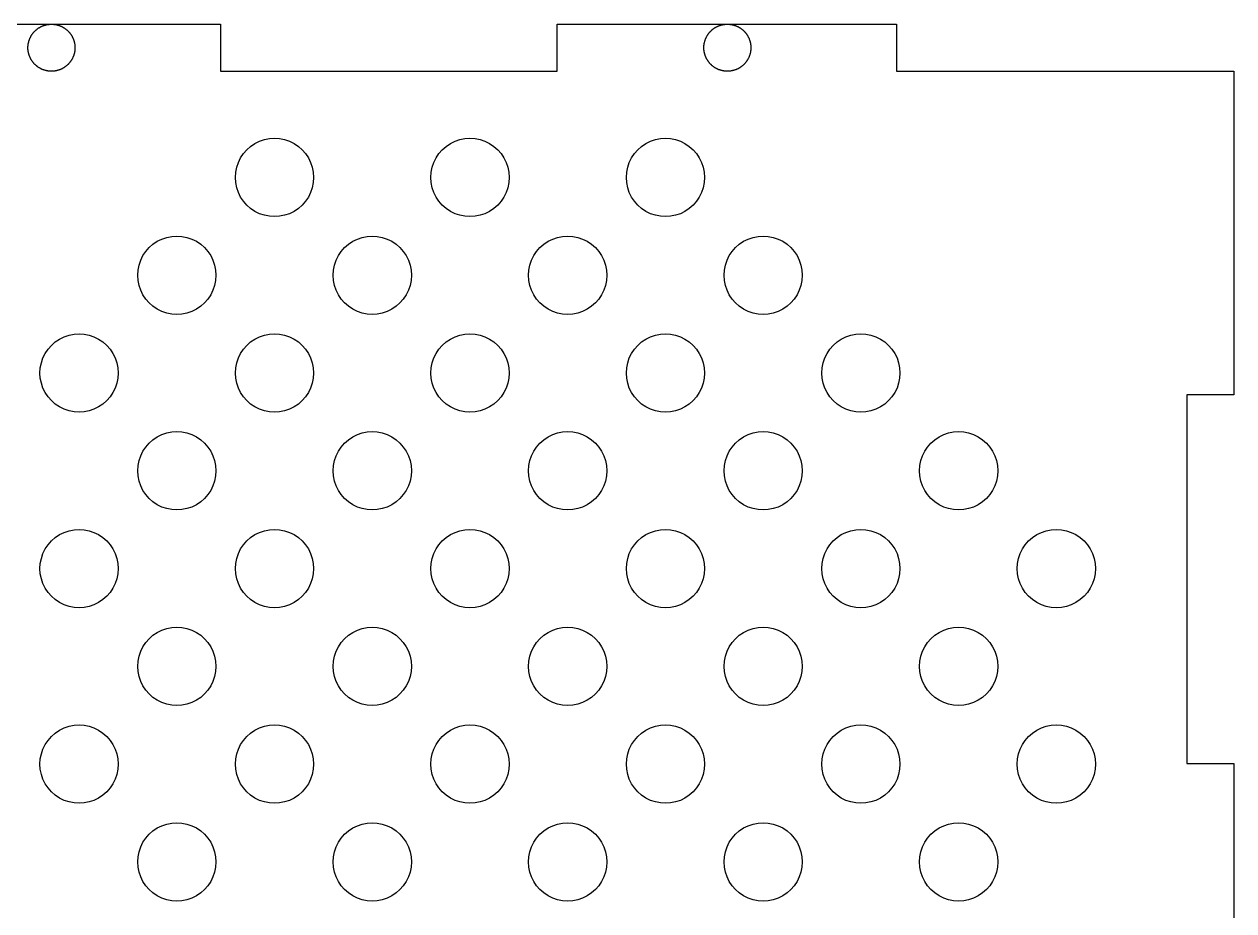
# Model space of a CAD drawing. Header units: millimetres. Extents: x 216 to 763, y 99 to 459.
# Drawn here: x 410.9 to 488.1, y 402 to 458.5 of the extents above; entities that cross this region are included whole.
import ezdxf

# ---------------------------------------------------------------- set-up
doc = ezdxf.new("R2010")
doc.units = ezdxf.units.MM
doc.layers.add('Your_Design', color=7, linetype='CONTINUOUS')

msp = doc.modelspace()

# ---------------------------------------------------------------- linework, layer by layer
at = {"layer": 'Your_Design', "color": 5}
for points in [[(401.808, 458.545), (423.455, 458.545), (423.455, 455.545), (444.951, 455.545), (444.951, 458.545), (466.598, 458.545), (466.598, 455.545), (488.132, 455.545), (488.132, 434.908), (485.132, 434.908), (485.132, 411.383), (488.132, 411.383), (488.132, 387.708), (485.132, 387.708), (485.132, 364.183), (488.132, 364.183), (488.132, 343.545), (466.598, 343.545), (466.598, 340.545), (444.951, 340.545), (444.951, 343.545), (423.455, 343.545), (423.455, 340.545), (401.808, 340.545)], [(414.169, 457.045), (414.169, 457.045), (414.169, 457.019), (414.169, 456.993), (414.169, 456.967), (414.169, 456.941), (414.165, 456.915), (414.162, 456.889), (414.158, 456.863), (414.155, 456.837), (414.151, 456.811), (414.147, 456.785), (414.142, 456.759), (414.136, 456.734), (414.131, 456.708), (414.125, 456.683), (414.118, 456.657), (414.111, 456.632), (414.104, 456.607), (414.096, 456.582), (414.087, 456.557), (414.079, 456.532), (414.069, 456.508), (414.06, 456.484), (414.05, 456.459), (414.039, 456.435), (414.028, 456.412), (414.017, 456.388), (414.006, 456.364), (413.994, 456.341), (413.981, 456.318), (413.968, 456.295), (413.955, 456.273), (413.941, 456.251), (413.927, 456.229), (413.912, 456.207), (413.898, 456.185), (413.882, 456.164), (413.867, 456.143), (413.851, 456.122), (413.835, 456.101), (413.818, 456.081), (413.801, 456.061), (413.784, 456.042), (413.766, 456.022), (413.748, 456.003), (413.73, 455.985), (413.711, 455.966), (413.692, 455.948), (413.673, 455.931), (413.653, 455.913), (413.633, 455.896), (413.613, 455.88), (413.593, 455.863), (413.572, 455.848), (413.551, 455.832), (413.53, 455.817), (413.508, 455.802), (413.486, 455.787), (413.464, 455.773), (413.442, 455.76), (413.419, 455.746), (413.396, 455.734), (413.373, 455.721), (413.35, 455.709), (413.327, 455.697), (413.303, 455.686), (413.279, 455.675), (413.255, 455.665), (413.231, 455.655), (413.207, 455.645), (413.182, 455.636), (413.157, 455.627), (413.133, 455.619), (413.108, 455.611), (413.083, 455.604), (413.057, 455.597), (413.032, 455.59), (413.006, 455.584), (412.981, 455.578), (412.955, 455.573), (412.93, 455.568), (412.904, 455.564), (412.878, 455.56), (412.852, 455.557), (412.826, 455.554), (412.8, 455.551), (412.774, 455.549), (412.748, 455.548), (412.721, 455.546), (412.695, 455.546), (412.669, 455.545), (412.643, 455.546), (412.617, 455.546), (412.591, 455.548), (412.565, 455.549), (412.539, 455.551), (412.513, 455.554), (412.486, 455.557), (412.46, 455.56), (412.435, 455.564), (412.409, 455.568), (412.383, 455.573), (412.357, 455.578), (412.332, 455.584), (412.307, 455.59), (412.281, 455.597), (412.256, 455.604), (412.231, 455.611), (412.206, 455.619), (412.181, 455.627), (412.156, 455.636), (412.132, 455.645), (412.107, 455.655), (412.083, 455.665), (412.059, 455.675), (412.035, 455.686), (412.012, 455.697), (411.988, 455.709), (411.965, 455.721), (411.942, 455.734), (411.919, 455.746), (411.897, 455.76), (411.874, 455.773), (411.852, 455.787), (411.83, 455.802), (411.809, 455.817), (411.788, 455.832), (411.766, 455.848), (411.746, 455.863), (411.725, 455.88), (411.705, 455.896), (411.685, 455.913), (411.666, 455.931), (411.646, 455.948), (411.627, 455.966), (411.608, 455.985), (411.59, 456.003), (411.572, 456.022), (411.554, 456.042), (411.537, 456.061), (411.52, 456.081), (411.504, 456.101), (411.487, 456.122), (411.472, 456.143), (411.456, 456.164), (411.441, 456.185), (411.426, 456.207), (411.412, 456.229), (411.397, 456.251), (411.384, 456.273), (411.37, 456.295), (411.357, 456.318), (411.345, 456.341), (411.333, 456.364), (411.321, 456.388), (411.31, 456.412), (411.299, 456.435), (411.288, 456.459), (411.279, 456.484), (411.269, 456.508), (411.26, 456.532), (411.251, 456.557), (411.243, 456.582), (411.235, 456.607), (411.227, 456.632), (411.22, 456.657), (411.214, 456.683), (411.208, 456.708), (411.202, 456.734), (411.197, 456.759), (411.192, 456.785), (411.188, 456.811), (411.184, 456.837), (411.181, 456.863), (411.177, 456.889), (411.173, 456.915), (411.17, 456.941), (411.166, 456.967), (411.166, 456.993), (411.166, 457.019), (411.166, 457.045), (411.166, 457.072), (411.166, 457.098), (411.166, 457.124), (411.17, 457.15), (411.173, 457.176), (411.177, 457.202), (411.181, 457.228), (411.184, 457.254), (411.188, 457.28), (411.192, 457.306), (411.197, 457.332), (411.202, 457.357), (411.208, 457.383), (411.214, 457.408), (411.22, 457.434), (411.227, 457.459), (411.235, 457.484), (411.243, 457.509), (411.251, 457.534), (411.26, 457.559), (411.269, 457.583), (411.279, 457.607), (411.288, 457.632), (411.299, 457.656), (411.31, 457.679), (411.321, 457.703), (411.333, 457.726), (411.345, 457.75), (411.357, 457.773), (411.37, 457.795), (411.384, 457.818), (411.397, 457.84), (411.412, 457.862), (411.426, 457.884), (411.441, 457.906), (411.456, 457.927), (411.472, 457.948), (411.487, 457.969), (411.504, 457.989), (411.52, 458.01), (411.537, 458.03), (411.554, 458.049), (411.572, 458.068), (411.59, 458.087), (411.608, 458.106), (411.627, 458.125), (411.646, 458.143), (411.666, 458.16), (411.685, 458.178), (411.705, 458.195), (411.725, 458.211), (411.746, 458.228), (411.766, 458.243), (411.788, 458.259), (411.809, 458.274), (411.83, 458.289), (411.852, 458.304), (411.874, 458.318), (411.897, 458.331), (411.919, 458.345), (411.942, 458.357), (411.965, 458.37), (411.988, 458.382), (412.012, 458.394), (412.035, 458.405), (412.059, 458.416), (412.083, 458.426), (412.107, 458.436), (412.132, 458.446), (412.156, 458.455), (412.181, 458.464), (412.206, 458.472), (412.231, 458.48), (412.256, 458.487), (412.281, 458.494), (412.307, 458.501), (412.332, 458.507), (412.357, 458.513), (412.383, 458.518), (412.409, 458.523), (412.435, 458.527), (412.46, 458.531), (412.486, 458.534), (412.513, 458.537), (412.539, 458.54), (412.565, 458.542), (412.591, 458.543), (412.617, 458.545), (412.643, 458.545), (412.669, 458.545), (412.695, 458.545), (412.721, 458.545), (412.748, 458.543), (412.774, 458.542), (412.8, 458.54), (412.826, 458.537), (412.852, 458.534), (412.878, 458.531), (412.904, 458.527), (412.93, 458.523), (412.955, 458.518), (412.981, 458.513), (413.006, 458.507), (413.032, 458.501), (413.057, 458.494), (413.083, 458.487), (413.108, 458.48), (413.133, 458.472), (413.157, 458.464), (413.182, 458.455), (413.207, 458.446), (413.231, 458.436), (413.255, 458.426), (413.279, 458.416), (413.303, 458.405), (413.327, 458.394), (413.35, 458.382), (413.373, 458.37), (413.396, 458.357), (413.419, 458.345), (413.442, 458.331), (413.464, 458.318), (413.486, 458.304), (413.508, 458.289), (413.53, 458.274), (413.551, 458.259), (413.572, 458.243), (413.593, 458.228), (413.613, 458.211), (413.633, 458.195), (413.653, 458.178), (413.673, 458.16), (413.692, 458.143), (413.711, 458.125), (413.73, 458.106), (413.748, 458.087), (413.766, 458.068), (413.784, 458.049), (413.801, 458.03), (413.818, 458.01), (413.835, 457.989), (413.851, 457.969), (413.867, 457.948), (413.882, 457.927), (413.898, 457.906), (413.912, 457.884), (413.927, 457.862), (413.941, 457.84), (413.955, 457.818), (413.968, 457.795), (413.981, 457.773), (413.994, 457.75), (414.006, 457.726), (414.017, 457.703), (414.028, 457.679), (414.039, 457.656), (414.05, 457.632), (414.06, 457.607), (414.069, 457.583), (414.079, 457.559), (414.087, 457.534), (414.096, 457.509), (414.104, 457.484), (414.111, 457.459), (414.118, 457.434), (414.125, 457.408), (414.131, 457.383), (414.136, 457.357), (414.142, 457.332), (414.147, 457.306), (414.151, 457.28), (414.155, 457.254), (414.158, 457.228), (414.162, 457.202), (414.165, 457.176), (414.169, 457.15), (414.169, 457.124), (414.169, 457.098), (414.169, 457.072), (414.169, 457.045)], [(457.312, 457.045), (457.312, 457.045), (457.312, 457.019), (457.312, 456.993), (457.312, 456.967), (457.308, 456.941), (457.305, 456.915), (457.301, 456.889), (457.298, 456.863), (457.294, 456.837), (457.29, 456.811), (457.286, 456.785), (457.281, 456.759), (457.276, 456.734), (457.27, 456.708), (457.264, 456.683), (457.258, 456.657), (457.251, 456.632), (457.243, 456.607), (457.236, 456.582), (457.227, 456.557), (457.218, 456.532), (457.209, 456.508), (457.2, 456.484), (457.19, 456.459), (457.179, 456.435), (457.168, 456.412), (457.157, 456.388), (457.145, 456.364), (457.133, 456.341), (457.121, 456.318), (457.108, 456.295), (457.094, 456.273), (457.081, 456.251), (457.067, 456.229), (457.052, 456.207), (457.037, 456.185), (457.022, 456.164), (457.007, 456.143), (456.991, 456.122), (456.974, 456.101), (456.958, 456.081), (456.941, 456.061), (456.924, 456.042), (456.906, 456.022), (456.888, 456.003), (456.87, 455.985), (456.851, 455.966), (456.832, 455.948), (456.813, 455.931), (456.793, 455.913), (456.773, 455.896), (456.753, 455.88), (456.732, 455.863), (456.712, 455.848), (456.691, 455.832), (456.669, 455.817), (456.648, 455.802), (456.626, 455.787), (456.604, 455.773), (456.581, 455.76), (456.559, 455.746), (456.536, 455.734), (456.513, 455.721), (456.49, 455.709), (456.466, 455.697), (456.443, 455.686), (456.419, 455.675), (456.395, 455.665), (456.371, 455.655), (456.347, 455.645), (456.322, 455.636), (456.297, 455.627), (456.272, 455.619), (456.247, 455.611), (456.222, 455.604), (456.197, 455.597), (456.172, 455.59), (456.146, 455.584), (456.121, 455.578), (456.095, 455.573), (456.069, 455.568), (456.044, 455.564), (456.018, 455.56), (455.992, 455.557), (455.966, 455.554), (455.939, 455.551), (455.913, 455.549), (455.887, 455.548), (455.861, 455.546), (455.835, 455.546), (455.809, 455.545), (455.783, 455.546), (455.757, 455.546), (455.731, 455.548), (455.704, 455.549), (455.678, 455.551), (455.652, 455.554), (455.626, 455.557), (455.6, 455.56), (455.574, 455.564), (455.549, 455.568), (455.523, 455.573), (455.497, 455.578), (455.472, 455.584), (455.446, 455.59), (455.421, 455.597), (455.395, 455.604), (455.37, 455.611), (455.345, 455.619), (455.321, 455.627), (455.296, 455.636), (455.272, 455.645), (455.247, 455.655), (455.223, 455.665), (455.199, 455.675), (455.175, 455.686), (455.151, 455.697), (455.128, 455.709), (455.105, 455.721), (455.082, 455.734), (455.059, 455.746), (455.036, 455.76), (455.014, 455.773), (454.992, 455.787), (454.97, 455.802), (454.948, 455.817), (454.927, 455.832), (454.906, 455.848), (454.885, 455.863), (454.865, 455.88), (454.845, 455.896), (454.825, 455.913), (454.805, 455.931), (454.786, 455.948), (454.767, 455.966), (454.748, 455.985), (454.73, 456.003), (454.712, 456.022), (454.694, 456.042), (454.677, 456.061), (454.66, 456.081), (454.643, 456.101), (454.627, 456.122), (454.611, 456.143), (454.596, 456.164), (454.581, 456.185), (454.566, 456.207), (454.551, 456.229), (454.537, 456.251), (454.523, 456.273), (454.51, 456.295), (454.497, 456.318), (454.485, 456.341), (454.473, 456.364), (454.461, 456.388), (454.45, 456.412), (454.439, 456.435), (454.428, 456.459), (454.418, 456.484), (454.409, 456.508), (454.4, 456.532), (454.391, 456.557), (454.382, 456.582), (454.375, 456.607), (454.367, 456.632), (454.36, 456.657), (454.353, 456.683), (454.347, 456.708), (454.342, 456.734), (454.336, 456.759), (454.331, 456.785), (454.327, 456.811), (454.323, 456.837), (454.32, 456.863), (454.316, 456.889), (454.313, 456.915), (454.309, 456.941), (454.306, 456.967), (454.306, 456.993), (454.306, 457.019), (454.305, 457.045), (454.306, 457.072), (454.306, 457.098), (454.306, 457.124), (454.309, 457.15), (454.313, 457.176), (454.316, 457.202), (454.32, 457.228), (454.323, 457.254), (454.327, 457.28), (454.331, 457.306), (454.336, 457.332), (454.342, 457.357), (454.347, 457.383), (454.353, 457.408), (454.36, 457.434), (454.367, 457.459), (454.375, 457.484), (454.382, 457.509), (454.391, 457.534), (454.4, 457.559), (454.409, 457.583), (454.418, 457.607), (454.428, 457.632), (454.439, 457.656), (454.45, 457.679), (454.461, 457.703), (454.473, 457.726), (454.485, 457.75), (454.497, 457.773), (454.51, 457.795), (454.523, 457.818), (454.537, 457.84), (454.551, 457.862), (454.566, 457.884), (454.581, 457.906), (454.596, 457.927), (454.611, 457.948), (454.627, 457.969), (454.643, 457.989), (454.66, 458.01), (454.677, 458.03), (454.694, 458.049), (454.712, 458.068), (454.73, 458.087), (454.748, 458.106), (454.767, 458.125), (454.786, 458.143), (454.805, 458.16), (454.825, 458.178), (454.845, 458.195), (454.865, 458.211), (454.885, 458.228), (454.906, 458.243), (454.927, 458.259), (454.948, 458.274), (454.97, 458.289), (454.992, 458.304), (455.014, 458.318), (455.036, 458.331), (455.059, 458.345), (455.082, 458.357), (455.105, 458.37), (455.128, 458.382), (455.151, 458.394), (455.175, 458.405), (455.199, 458.416), (455.223, 458.426), (455.247, 458.436), (455.272, 458.446), (455.296, 458.455), (455.321, 458.464), (455.345, 458.472), (455.37, 458.48), (455.395, 458.487), (455.421, 458.494), (455.446, 458.501), (455.472, 458.507), (455.497, 458.513), (455.523, 458.518), (455.549, 458.523), (455.574, 458.527), (455.6, 458.531), (455.626, 458.534), (455.652, 458.537), (455.678, 458.54), (455.704, 458.542), (455.731, 458.543), (455.757, 458.545), (455.783, 458.545), (455.809, 458.545), (455.835, 458.545), (455.861, 458.545), (455.887, 458.543), (455.913, 458.542), (455.939, 458.54), (455.966, 458.537), (455.992, 458.534), (456.018, 458.531), (456.044, 458.527), (456.069, 458.523), (456.095, 458.518), (456.121, 458.513), (456.146, 458.507), (456.172, 458.501), (456.197, 458.494), (456.222, 458.487), (456.247, 458.48), (456.272, 458.472), (456.297, 458.464), (456.322, 458.455), (456.347, 458.446), (456.371, 458.436), (456.395, 458.426), (456.419, 458.416), (456.443, 458.405), (456.466, 458.394), (456.49, 458.382), (456.513, 458.37), (456.536, 458.357), (456.559, 458.345), (456.581, 458.331), (456.604, 458.318), (456.626, 458.304), (456.648, 458.289), (456.669, 458.274), (456.691, 458.259), (456.712, 458.243), (456.732, 458.228), (456.753, 458.211), (456.773, 458.195), (456.793, 458.178), (456.813, 458.16), (456.832, 458.143), (456.851, 458.125), (456.87, 458.106), (456.888, 458.087), (456.906, 458.068), (456.924, 458.049), (456.941, 458.03), (456.958, 458.01), (456.974, 457.989), (456.991, 457.969), (457.007, 457.948), (457.022, 457.927), (457.037, 457.906), (457.052, 457.884), (457.067, 457.862), (457.081, 457.84), (457.094, 457.818), (457.108, 457.795), (457.121, 457.773), (457.133, 457.75), (457.145, 457.726), (457.157, 457.703), (457.168, 457.679), (457.179, 457.656), (457.19, 457.632), (457.2, 457.607), (457.209, 457.583), (457.218, 457.559), (457.227, 457.534), (457.236, 457.509), (457.243, 457.484), (457.251, 457.459), (457.258, 457.434), (457.264, 457.408), (457.27, 457.383), (457.276, 457.357), (457.281, 457.332), (457.286, 457.306), (457.29, 457.28), (457.294, 457.254), (457.298, 457.228), (457.301, 457.202), (457.305, 457.176), (457.308, 457.15), (457.312, 457.124), (457.312, 457.098), (457.312, 457.072), (457.312, 457.045)], [(429.401, 448.769), (429.401, 448.769)], [(441.876, 448.769), (441.876, 448.769)], [(454.351, 448.769), (454.351, 448.769)], [(423.164, 442.532), (423.164, 442.532)], [(435.639, 442.532), (435.639, 442.532)], [(448.113, 442.532), (448.113, 442.532)], [(460.588, 442.532), (460.588, 442.532)], [(416.927, 436.295), (416.927, 436.295)], [(429.401, 436.295), (429.401, 436.295)], [(441.876, 436.295), (441.876, 436.295)], [(454.351, 436.295), (454.351, 436.295)], [(466.825, 436.295), (466.825, 436.295)], [(423.164, 430.057), (423.164, 430.057)], [(435.639, 430.057), (435.639, 430.057)], [(448.113, 430.057), (448.113, 430.057)], [(460.588, 430.057), (460.588, 430.057)], [(473.063, 430.057), (473.063, 430.057)], [(416.927, 423.82), (416.927, 423.82)], [(429.401, 423.82), (429.401, 423.82)], [(441.876, 423.82), (441.876, 423.82)], [(454.351, 423.82), (454.351, 423.82)], [(466.825, 423.82), (466.825, 423.82)], [(479.3, 423.82), (479.3, 423.82)], [(423.164, 417.583), (423.164, 417.583)], [(435.639, 417.583), (435.639, 417.583)], [(448.113, 417.583), (448.113, 417.583)], [(460.588, 417.583), (460.588, 417.583)], [(473.063, 417.583), (473.063, 417.583)], [(416.927, 411.345), (416.927, 411.345)], [(429.401, 411.345), (429.401, 411.345)], [(441.876, 411.345), (441.876, 411.345)], [(454.351, 411.345), (454.351, 411.345)], [(466.825, 411.345), (466.825, 411.345)], [(479.3, 411.345), (479.3, 411.345)], [(423.164, 405.108), (423.164, 405.108)], [(435.639, 405.108), (435.639, 405.108)], [(448.113, 405.108), (448.113, 405.108)], [(460.588, 405.108), (460.588, 405.108)], [(473.063, 405.108), (473.063, 405.108)]]:
    msp.add_lwpolyline(points, dxfattribs=at)
for points in [[(424.412, 448.769), (424.41, 449.661), (424.886, 450.486), (425.658, 450.933)], [(425.658, 450.933), (426.43, 451.379), (427.382, 451.379), (428.155, 450.933)], [(428.155, 450.933), (428.927, 450.486), (429.403, 449.661), (429.401, 448.769)], [(436.886, 448.769), (436.885, 449.661), (437.36, 450.486), (438.133, 450.933)], [(438.133, 450.933), (438.905, 451.379), (439.857, 451.379), (440.63, 450.933)], [(440.63, 450.933), (441.402, 450.486), (441.877, 449.661), (441.876, 448.769)], [(449.361, 448.769), (449.36, 449.661), (449.835, 450.486), (450.607, 450.933)], [(450.607, 450.933), (451.38, 451.379), (452.332, 451.379), (453.104, 450.933)], [(453.104, 450.933), (453.877, 450.486), (454.352, 449.661), (454.351, 448.769)], [(425.658, 446.606), (424.886, 447.052), (424.41, 447.877), (424.412, 448.769)], [(429.401, 448.769), (429.403, 447.877), (428.927, 447.052), (428.155, 446.606)], [(438.133, 446.606), (437.36, 447.052), (436.885, 447.877), (436.886, 448.769)], [(441.876, 448.769), (441.877, 447.877), (441.402, 447.052), (440.63, 446.606)], [(450.607, 446.606), (449.835, 447.052), (449.36, 447.877), (449.361, 448.769)], [(454.351, 448.769), (454.352, 447.877), (453.877, 447.052), (453.104, 446.606)], [(428.155, 446.606), (427.382, 446.159), (426.43, 446.159), (425.658, 446.606)], [(440.63, 446.606), (439.857, 446.159), (438.905, 446.159), (438.133, 446.606)], [(453.104, 446.606), (452.332, 446.159), (451.38, 446.159), (450.607, 446.606)], [(418.174, 442.532), (418.173, 443.424), (418.648, 444.249), (419.421, 444.695)], [(419.421, 444.695), (420.193, 445.142), (421.145, 445.142), (421.918, 444.695)], [(421.918, 444.695), (422.69, 444.249), (423.165, 443.424), (423.164, 442.532)], [(430.649, 442.532), (430.648, 443.424), (431.123, 444.249), (431.895, 444.695)], [(431.895, 444.695), (432.668, 445.142), (433.62, 445.142), (434.392, 444.695)], [(434.392, 444.695), (435.165, 444.249), (435.64, 443.424), (435.639, 442.532)], [(443.124, 442.532), (443.122, 443.424), (443.598, 444.249), (444.37, 444.695)], [(444.37, 444.695), (445.142, 445.142), (446.094, 445.142), (446.867, 444.695)], [(446.867, 444.695), (447.639, 444.249), (448.115, 443.424), (448.113, 442.532)], [(455.598, 442.532), (455.597, 443.424), (456.072, 444.249), (456.845, 444.695)], [(456.845, 444.695), (457.617, 445.142), (458.569, 445.142), (459.342, 444.695)], [(459.342, 444.695), (460.114, 444.249), (460.589, 443.424), (460.588, 442.532)], [(419.421, 440.368), (418.648, 440.815), (418.173, 441.64), (418.174, 442.532)], [(423.164, 442.532), (423.165, 441.64), (422.69, 440.815), (421.918, 440.368)], [(431.895, 440.368), (431.123, 440.815), (430.648, 441.64), (430.649, 442.532)], [(435.639, 442.532), (435.64, 441.64), (435.165, 440.815), (434.392, 440.368)], [(444.37, 440.368), (443.598, 440.815), (443.122, 441.64), (443.124, 442.532)], [(448.113, 442.532), (448.115, 441.64), (447.639, 440.815), (446.867, 440.368)], [(456.845, 440.368), (456.072, 440.815), (455.597, 441.64), (455.598, 442.532)], [(460.588, 442.532), (460.589, 441.64), (460.114, 440.815), (459.342, 440.368)], [(421.918, 440.368), (421.145, 439.922), (420.193, 439.922), (419.421, 440.368)], [(434.392, 440.368), (433.62, 439.922), (432.668, 439.922), (431.895, 440.368)], [(446.867, 440.368), (446.094, 439.922), (445.142, 439.922), (444.37, 440.368)], [(459.342, 440.368), (458.569, 439.922), (457.617, 439.922), (456.845, 440.368)], [(413.183, 438.458), (413.956, 438.905), (414.908, 438.905), (415.68, 438.458)], [(425.658, 438.458), (426.43, 438.905), (427.382, 438.905), (428.155, 438.458)], [(438.133, 438.458), (438.905, 438.905), (439.857, 438.905), (440.63, 438.458)], [(450.607, 438.458), (451.38, 438.905), (452.332, 438.905), (453.104, 438.458)], [(463.082, 438.458), (463.854, 438.905), (464.806, 438.905), (465.579, 438.458)], [(411.937, 436.295), (411.936, 437.187), (412.411, 438.012), (413.183, 438.458)], [(415.68, 438.458), (416.453, 438.012), (416.928, 437.187), (416.927, 436.295)], [(424.412, 436.295), (424.41, 437.187), (424.886, 438.012), (425.658, 438.458)], [(428.155, 438.458), (428.927, 438.012), (429.403, 437.187), (429.401, 436.295)], [(436.886, 436.295), (436.885, 437.187), (437.36, 438.012), (438.133, 438.458)], [(440.63, 438.458), (441.402, 438.012), (441.877, 437.187), (441.876, 436.295)], [(449.361, 436.295), (449.36, 437.187), (449.835, 438.012), (450.607, 438.458)], [(453.104, 438.458), (453.877, 438.012), (454.352, 437.187), (454.351, 436.295)], [(461.835, 436.295), (461.834, 437.187), (462.31, 438.012), (463.082, 438.458)], [(465.579, 438.458), (466.351, 438.012), (466.827, 437.187), (466.825, 436.295)], [(413.183, 434.131), (412.411, 434.577), (411.936, 435.402), (411.937, 436.295)], [(416.927, 436.295), (416.928, 435.402), (416.453, 434.577), (415.68, 434.131)], [(425.658, 434.131), (424.886, 434.577), (424.41, 435.402), (424.412, 436.295)], [(429.401, 436.295), (429.403, 435.402), (428.927, 434.577), (428.155, 434.131)], [(438.133, 434.131), (437.36, 434.577), (436.885, 435.402), (436.886, 436.295)], [(441.876, 436.295), (441.877, 435.402), (441.402, 434.577), (440.63, 434.131)], [(450.607, 434.131), (449.835, 434.577), (449.36, 435.402), (449.361, 436.295)], [(454.351, 436.295), (454.352, 435.402), (453.877, 434.577), (453.104, 434.131)], [(463.082, 434.131), (462.31, 434.577), (461.834, 435.402), (461.835, 436.295)], [(466.825, 436.295), (466.827, 435.402), (466.351, 434.577), (465.579, 434.131)], [(415.68, 434.131), (414.908, 433.685), (413.956, 433.685), (413.183, 434.131)], [(428.155, 434.131), (427.382, 433.685), (426.43, 433.685), (425.658, 434.131)], [(440.63, 434.131), (439.857, 433.685), (438.905, 433.685), (438.133, 434.131)], [(453.104, 434.131), (452.332, 433.685), (451.38, 433.685), (450.607, 434.131)], [(465.579, 434.131), (464.806, 433.685), (463.854, 433.685), (463.082, 434.131)], [(419.421, 432.221), (420.193, 432.667), (421.145, 432.667), (421.918, 432.221)], [(431.895, 432.221), (432.668, 432.667), (433.62, 432.667), (434.392, 432.221)], [(444.37, 432.221), (445.142, 432.667), (446.094, 432.667), (446.867, 432.221)], [(456.845, 432.221), (457.617, 432.667), (458.569, 432.667), (459.342, 432.221)], [(469.319, 432.221), (470.092, 432.667), (471.044, 432.667), (471.816, 432.221)], [(418.174, 430.057), (418.173, 430.949), (418.648, 431.774), (419.421, 432.221)], [(421.918, 432.221), (422.69, 431.774), (423.165, 430.949), (423.164, 430.057)], [(430.649, 430.057), (430.648, 430.949), (431.123, 431.774), (431.895, 432.221)], [(434.392, 432.221), (435.165, 431.774), (435.64, 430.949), (435.639, 430.057)], [(443.124, 430.057), (443.122, 430.949), (443.598, 431.774), (444.37, 432.221)], [(446.867, 432.221), (447.639, 431.774), (448.115, 430.949), (448.113, 430.057)], [(455.598, 430.057), (455.597, 430.949), (456.072, 431.774), (456.845, 432.221)], [(459.342, 432.221), (460.114, 431.774), (460.589, 430.949), (460.588, 430.057)], [(468.073, 430.057), (468.072, 430.949), (468.547, 431.774), (469.319, 432.221)], [(471.816, 432.221), (472.589, 431.774), (473.064, 430.949), (473.063, 430.057)], [(419.421, 427.894), (418.648, 428.34), (418.173, 429.165), (418.174, 430.057)], [(423.164, 430.057), (423.165, 429.165), (422.69, 428.34), (421.918, 427.894)], [(431.895, 427.894), (431.123, 428.34), (430.648, 429.165), (430.649, 430.057)], [(435.639, 430.057), (435.64, 429.165), (435.165, 428.34), (434.392, 427.894)], [(444.37, 427.894), (443.598, 428.34), (443.122, 429.165), (443.124, 430.057)], [(448.113, 430.057), (448.115, 429.165), (447.639, 428.34), (446.867, 427.894)], [(456.845, 427.894), (456.072, 428.34), (455.597, 429.165), (455.598, 430.057)], [(460.588, 430.057), (460.589, 429.165), (460.114, 428.34), (459.342, 427.894)], [(469.319, 427.894), (468.547, 428.34), (468.072, 429.165), (468.073, 430.057)], [(473.063, 430.057), (473.064, 429.165), (472.589, 428.34), (471.816, 427.894)], [(421.918, 427.894), (421.145, 427.447), (420.193, 427.447), (419.421, 427.894)], [(434.392, 427.894), (433.62, 427.447), (432.668, 427.447), (431.895, 427.894)], [(446.867, 427.894), (446.094, 427.447), (445.142, 427.447), (444.37, 427.894)], [(459.342, 427.894), (458.569, 427.447), (457.617, 427.447), (456.845, 427.894)], [(471.816, 427.894), (471.044, 427.447), (470.092, 427.447), (469.319, 427.894)], [(413.183, 425.983), (413.956, 426.43), (414.908, 426.43), (415.68, 425.983)], [(425.658, 425.983), (426.43, 426.43), (427.382, 426.43), (428.155, 425.983)], [(438.133, 425.983), (438.905, 426.43), (439.857, 426.43), (440.63, 425.983)], [(450.607, 425.983), (451.38, 426.43), (452.332, 426.43), (453.104, 425.983)], [(463.082, 425.983), (463.854, 426.43), (464.806, 426.43), (465.579, 425.983)], [(475.557, 425.983), (476.329, 426.43), (477.281, 426.43), (478.054, 425.983)], [(411.937, 423.82), (411.936, 424.712), (412.411, 425.537), (413.183, 425.983)], [(415.68, 425.983), (416.453, 425.537), (416.928, 424.712), (416.927, 423.82)], [(424.412, 423.82), (424.41, 424.712), (424.886, 425.537), (425.658, 425.983)], [(428.155, 425.983), (428.927, 425.537), (429.403, 424.712), (429.401, 423.82)], [(436.886, 423.82), (436.885, 424.712), (437.36, 425.537), (438.133, 425.983)], [(440.63, 425.983), (441.402, 425.537), (441.877, 424.712), (441.876, 423.82)], [(449.361, 423.82), (449.36, 424.712), (449.835, 425.537), (450.607, 425.983)], [(453.104, 425.983), (453.877, 425.537), (454.352, 424.712), (454.351, 423.82)], [(461.835, 423.82), (461.834, 424.712), (462.31, 425.537), (463.082, 425.983)], [(465.579, 425.983), (466.351, 425.537), (466.827, 424.712), (466.825, 423.82)], [(474.31, 423.82), (474.309, 424.712), (474.784, 425.537), (475.557, 425.983)], [(478.054, 425.983), (478.826, 425.537), (479.301, 424.712), (479.3, 423.82)], [(413.183, 421.656), (412.411, 422.103), (411.936, 422.928), (411.937, 423.82)], [(416.927, 423.82), (416.928, 422.928), (416.453, 422.103), (415.68, 421.656)], [(425.658, 421.656), (424.886, 422.103), (424.41, 422.928), (424.412, 423.82)], [(429.401, 423.82), (429.403, 422.928), (428.927, 422.103), (428.155, 421.656)], [(438.133, 421.656), (437.36, 422.103), (436.885, 422.928), (436.886, 423.82)], [(441.876, 423.82), (441.877, 422.928), (441.402, 422.103), (440.63, 421.656)], [(450.607, 421.656), (449.835, 422.103), (449.36, 422.928), (449.361, 423.82)], [(454.351, 423.82), (454.352, 422.928), (453.877, 422.103), (453.104, 421.656)], [(463.082, 421.656), (462.31, 422.103), (461.834, 422.928), (461.835, 423.82)], [(466.825, 423.82), (466.827, 422.928), (466.351, 422.103), (465.579, 421.656)], [(475.557, 421.656), (474.784, 422.103), (474.309, 422.928), (474.31, 423.82)], [(479.3, 423.82), (479.301, 422.928), (478.826, 422.103), (478.054, 421.656)], [(415.68, 421.656), (414.908, 421.21), (413.956, 421.21), (413.183, 421.656)], [(428.155, 421.656), (427.382, 421.21), (426.43, 421.21), (425.658, 421.656)], [(440.63, 421.656), (439.857, 421.21), (438.905, 421.21), (438.133, 421.656)], [(453.104, 421.656), (452.332, 421.21), (451.38, 421.21), (450.607, 421.656)], [(465.579, 421.656), (464.806, 421.21), (463.854, 421.21), (463.082, 421.656)], [(478.054, 421.656), (477.281, 421.21), (476.329, 421.21), (475.557, 421.656)], [(419.421, 419.746), (420.193, 420.193), (421.145, 420.193), (421.918, 419.746)], [(431.895, 419.746), (432.668, 420.193), (433.62, 420.193), (434.392, 419.746)], [(444.37, 419.746), (445.142, 420.193), (446.094, 420.193), (446.867, 419.746)], [(456.845, 419.746), (457.617, 420.193), (458.569, 420.193), (459.342, 419.746)], [(469.319, 419.746), (470.092, 420.193), (471.044, 420.193), (471.816, 419.746)], [(418.174, 417.583), (418.173, 418.475), (418.648, 419.3), (419.421, 419.746)], [(421.918, 419.746), (422.69, 419.3), (423.165, 418.475), (423.164, 417.583)], [(430.649, 417.583), (430.648, 418.475), (431.123, 419.3), (431.895, 419.746)], [(434.392, 419.746), (435.165, 419.3), (435.64, 418.475), (435.639, 417.583)], [(443.124, 417.583), (443.122, 418.475), (443.598, 419.3), (444.37, 419.746)], [(446.867, 419.746), (447.639, 419.3), (448.115, 418.475), (448.113, 417.583)], [(455.598, 417.583), (455.597, 418.475), (456.072, 419.3), (456.845, 419.746)], [(459.342, 419.746), (460.114, 419.3), (460.589, 418.475), (460.588, 417.583)], [(468.073, 417.583), (468.072, 418.475), (468.547, 419.3), (469.319, 419.746)], [(471.816, 419.746), (472.589, 419.3), (473.064, 418.475), (473.063, 417.583)], [(419.421, 415.419), (418.648, 415.865), (418.173, 416.69), (418.174, 417.583)], [(423.164, 417.583), (423.165, 416.69), (422.69, 415.865), (421.918, 415.419)], [(431.895, 415.419), (431.123, 415.865), (430.648, 416.69), (430.649, 417.583)], [(435.639, 417.583), (435.64, 416.69), (435.165, 415.865), (434.392, 415.419)], [(444.37, 415.419), (443.598, 415.865), (443.122, 416.69), (443.124, 417.583)], [(448.113, 417.583), (448.115, 416.69), (447.639, 415.865), (446.867, 415.419)], [(456.845, 415.419), (456.072, 415.865), (455.597, 416.69), (455.598, 417.583)], [(460.588, 417.583), (460.589, 416.69), (460.114, 415.865), (459.342, 415.419)], [(469.319, 415.419), (468.547, 415.865), (468.072, 416.69), (468.073, 417.583)], [(473.063, 417.583), (473.064, 416.69), (472.589, 415.865), (471.816, 415.419)], [(421.918, 415.419), (421.145, 414.973), (420.193, 414.973), (419.421, 415.419)], [(434.392, 415.419), (433.62, 414.973), (432.668, 414.973), (431.895, 415.419)], [(446.867, 415.419), (446.094, 414.973), (445.142, 414.973), (444.37, 415.419)], [(459.342, 415.419), (458.569, 414.973), (457.617, 414.973), (456.845, 415.419)], [(471.816, 415.419), (471.044, 414.973), (470.092, 414.973), (469.319, 415.419)], [(413.183, 413.509), (413.956, 413.955), (414.908, 413.955), (415.68, 413.509)], [(425.658, 413.509), (426.43, 413.955), (427.382, 413.955), (428.155, 413.509)], [(438.133, 413.509), (438.905, 413.955), (439.857, 413.955), (440.63, 413.509)], [(450.607, 413.509), (451.38, 413.955), (452.332, 413.955), (453.104, 413.509)], [(463.082, 413.509), (463.854, 413.955), (464.806, 413.955), (465.579, 413.509)], [(475.557, 413.509), (476.329, 413.955), (477.281, 413.955), (478.054, 413.509)], [(411.937, 411.345), (411.936, 412.237), (412.411, 413.062), (413.183, 413.509)], [(415.68, 413.509), (416.453, 413.062), (416.928, 412.237), (416.927, 411.345)], [(424.412, 411.345), (424.41, 412.237), (424.886, 413.062), (425.658, 413.509)], [(428.155, 413.509), (428.927, 413.062), (429.403, 412.237), (429.401, 411.345)], [(436.886, 411.345), (436.885, 412.237), (437.36, 413.062), (438.133, 413.509)], [(440.63, 413.509), (441.402, 413.062), (441.877, 412.237), (441.876, 411.345)], [(449.361, 411.345), (449.36, 412.237), (449.835, 413.062), (450.607, 413.509)], [(453.104, 413.509), (453.877, 413.062), (454.352, 412.237), (454.351, 411.345)], [(461.835, 411.345), (461.834, 412.237), (462.31, 413.062), (463.082, 413.509)], [(465.579, 413.509), (466.351, 413.062), (466.827, 412.237), (466.825, 411.345)], [(474.31, 411.345), (474.309, 412.237), (474.784, 413.062), (475.557, 413.509)], [(478.054, 413.509), (478.826, 413.062), (479.301, 412.237), (479.3, 411.345)], [(413.183, 409.182), (412.411, 409.628), (411.936, 410.453), (411.937, 411.345)], [(416.927, 411.345), (416.928, 410.453), (416.453, 409.628), (415.68, 409.182)], [(425.658, 409.182), (424.886, 409.628), (424.41, 410.453), (424.412, 411.345)], [(429.401, 411.345), (429.403, 410.453), (428.927, 409.628), (428.155, 409.182)], [(438.133, 409.182), (437.36, 409.628), (436.885, 410.453), (436.886, 411.345)], [(441.876, 411.345), (441.877, 410.453), (441.402, 409.628), (440.63, 409.182)], [(450.607, 409.182), (449.835, 409.628), (449.36, 410.453), (449.361, 411.345)], [(454.351, 411.345), (454.352, 410.453), (453.877, 409.628), (453.104, 409.182)], [(463.082, 409.182), (462.31, 409.628), (461.834, 410.453), (461.835, 411.345)], [(466.825, 411.345), (466.827, 410.453), (466.351, 409.628), (465.579, 409.182)], [(475.557, 409.182), (474.784, 409.628), (474.309, 410.453), (474.31, 411.345)], [(479.3, 411.345), (479.301, 410.453), (478.826, 409.628), (478.054, 409.182)], [(415.68, 409.182), (414.908, 408.735), (413.956, 408.735), (413.183, 409.182)], [(428.155, 409.182), (427.382, 408.735), (426.43, 408.735), (425.658, 409.182)], [(440.63, 409.182), (439.857, 408.735), (438.905, 408.735), (438.133, 409.182)], [(453.104, 409.182), (452.332, 408.735), (451.38, 408.735), (450.607, 409.182)], [(465.579, 409.182), (464.806, 408.735), (463.854, 408.735), (463.082, 409.182)], [(478.054, 409.182), (477.281, 408.735), (476.329, 408.735), (475.557, 409.182)], [(419.421, 407.271), (420.193, 407.718), (421.145, 407.718), (421.918, 407.271)], [(431.895, 407.271), (432.668, 407.718), (433.62, 407.718), (434.392, 407.271)], [(444.37, 407.271), (445.142, 407.718), (446.094, 407.718), (446.867, 407.271)], [(456.845, 407.271), (457.617, 407.718), (458.569, 407.718), (459.342, 407.271)], [(469.319, 407.271), (470.092, 407.718), (471.044, 407.718), (471.816, 407.271)], [(418.174, 405.108), (418.173, 406), (418.648, 406.825), (419.421, 407.271)], [(421.918, 407.271), (422.69, 406.825), (423.165, 406), (423.164, 405.108)], [(430.649, 405.108), (430.648, 406), (431.123, 406.825), (431.895, 407.271)], [(434.392, 407.271), (435.165, 406.825), (435.64, 406), (435.639, 405.108)], [(443.124, 405.108), (443.122, 406), (443.598, 406.825), (444.37, 407.271)], [(446.867, 407.271), (447.639, 406.825), (448.115, 406), (448.113, 405.108)], [(455.598, 405.108), (455.597, 406), (456.072, 406.825), (456.845, 407.271)], [(459.342, 407.271), (460.114, 406.825), (460.589, 406), (460.588, 405.108)], [(468.073, 405.108), (468.072, 406), (468.547, 406.825), (469.319, 407.271)], [(471.816, 407.271), (472.589, 406.825), (473.064, 406), (473.063, 405.108)], [(419.421, 402.944), (418.648, 403.391), (418.173, 404.216), (418.174, 405.108)], [(423.164, 405.108), (423.165, 404.216), (422.69, 403.391), (421.918, 402.944)], [(431.895, 402.944), (431.123, 403.391), (430.648, 404.216), (430.649, 405.108)], [(435.639, 405.108), (435.64, 404.216), (435.165, 403.391), (434.392, 402.944)], [(444.37, 402.944), (443.598, 403.391), (443.122, 404.216), (443.124, 405.108)], [(448.113, 405.108), (448.115, 404.216), (447.639, 403.391), (446.867, 402.944)], [(456.845, 402.944), (456.072, 403.391), (455.597, 404.216), (455.598, 405.108)], [(460.588, 405.108), (460.589, 404.216), (460.114, 403.391), (459.342, 402.944)], [(469.319, 402.944), (468.547, 403.391), (468.072, 404.216), (468.073, 405.108)], [(473.063, 405.108), (473.064, 404.216), (472.589, 403.391), (471.816, 402.944)], [(421.918, 402.944), (421.145, 402.498), (420.193, 402.498), (419.421, 402.944)], [(434.392, 402.944), (433.62, 402.498), (432.668, 402.498), (431.895, 402.944)], [(446.867, 402.944), (446.094, 402.498), (445.142, 402.498), (444.37, 402.944)], [(459.342, 402.944), (458.569, 402.498), (457.617, 402.498), (456.845, 402.944)], [(471.816, 402.944), (471.044, 402.498), (470.092, 402.498), (469.319, 402.944)]]:
    msp.add_open_spline(points, degree=3, dxfattribs=at)

doc.saveas('drawing.dxf')
